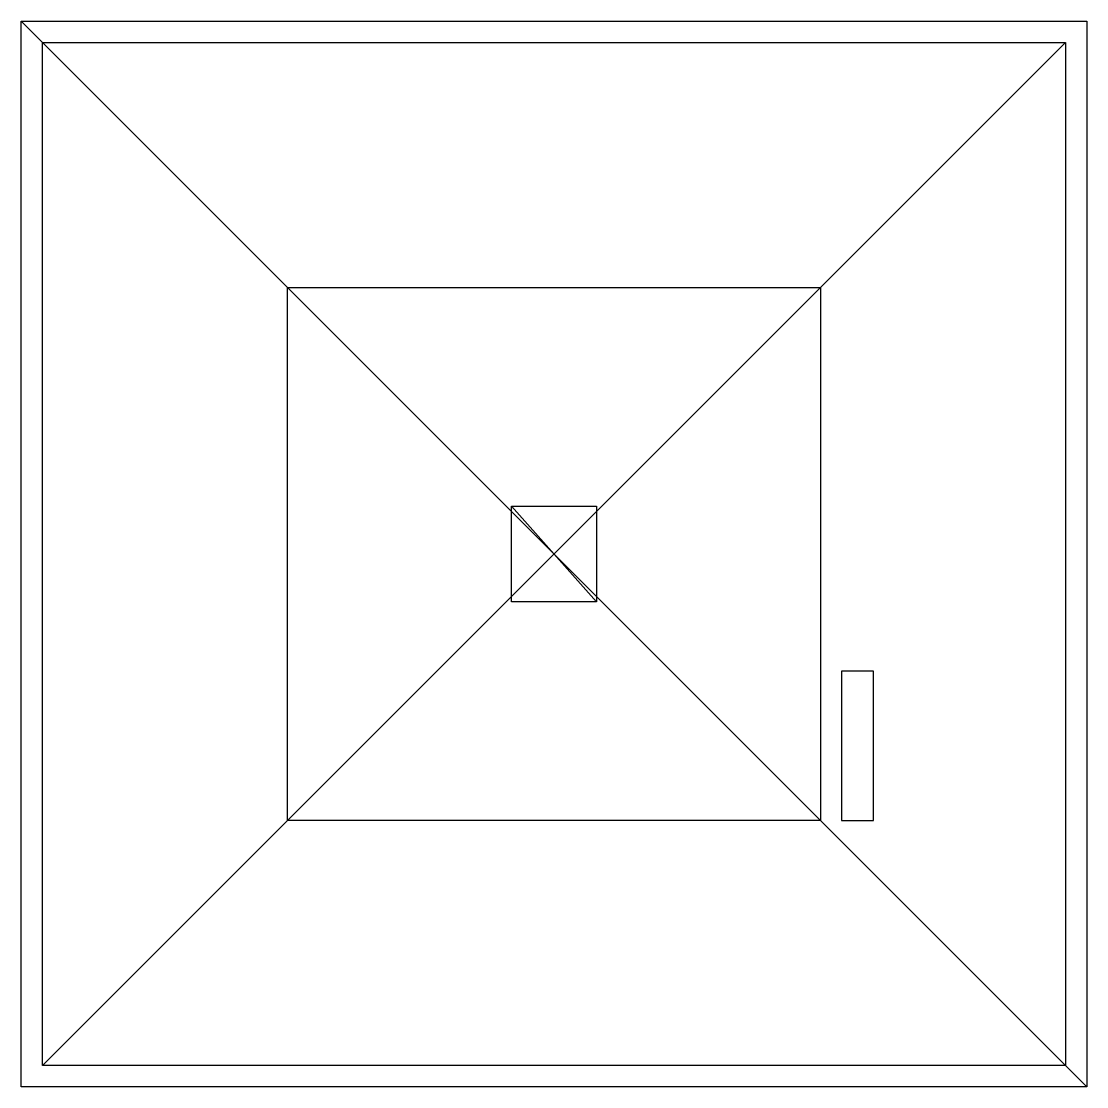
# Model space of a CAD drawing. Header units: millimetres. Extents: x -6.5 to 43.5, y -13.7 to 36.3.
import ezdxf

# ---------------------------------------------------------------- set-up
doc = ezdxf.new("R2010")
doc.units = ezdxf.units.MM
doc.layers.get('0').update_dxf_attribs({"linetype": 'CONTINUOUS'})

msp = doc.modelspace()

# ---------------------------------------------------------------- linework, layer by layer
for p, q in [((-6.5, 36.25), (43.5, -13.75)), ((42.5, 35.25), (42.5, -12.75)), ((6, 23.75), (31, -1.25)), ((16.5, 13.5), (20.5, 9)), ((42.5, -12.75), (-5.5, -12.75))]:
    msp.add_line(p, q)
for points in [[(-6.5, 36.25), (43.5, 36.25), (43.5, -13.75), (-6.5, -13.75)], [(-5.5, 35.25), (42.5, 35.25), (-5.5, -12.75)], [(6, 23.75), (31, 23.75), (31, -1.25), (6, -1.25)], [(16.5, 13.5), (20.5, 13.5), (20.5, 9), (16.5, 9)], [(32, -1.25), (33.5, -1.25), (33.5, 5.75), (32, 5.75)]]:
    msp.add_lwpolyline(points, close=True)

doc.saveas('drawing.dxf')
